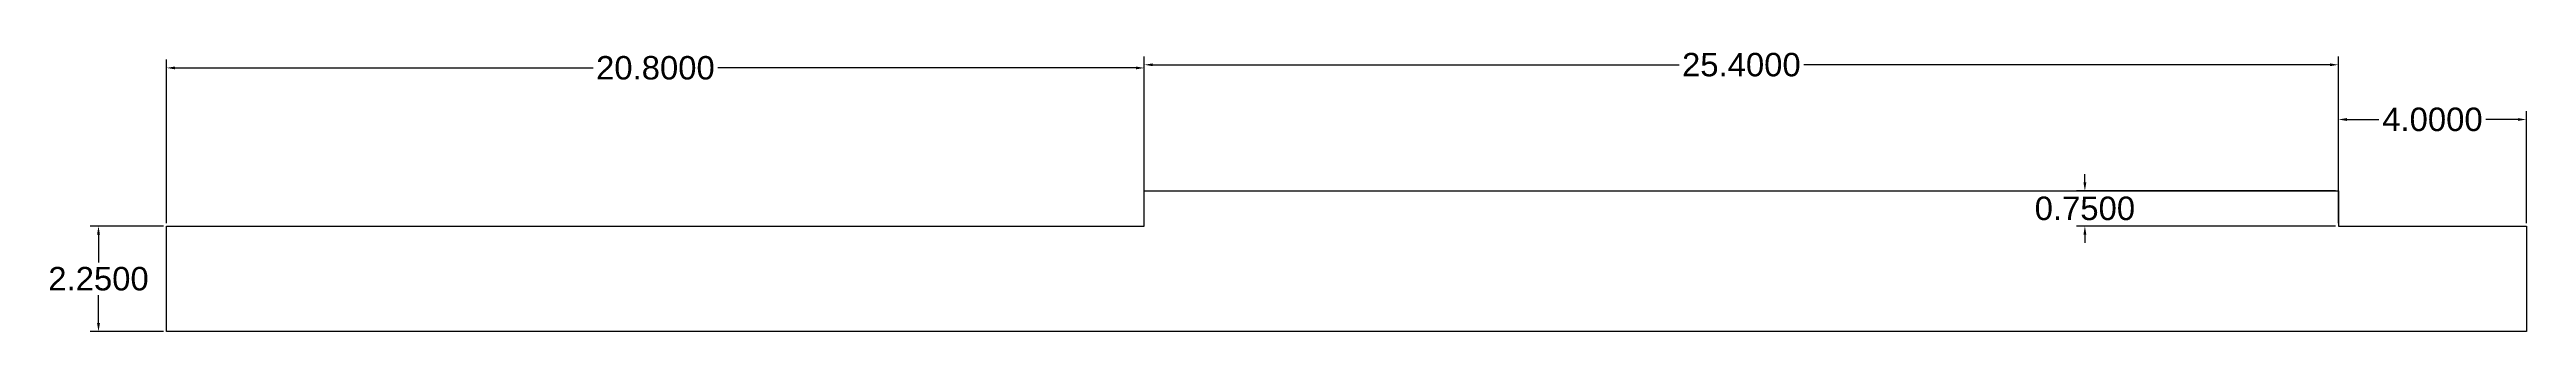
# Model space of a CAD drawing. Header units: centimetres. Extents: x 2.5 to 55.2, y 15 to 21.
import ezdxf

# ---------------------------------------------------------------- set-up
doc = ezdxf.new("R2010")
doc.units = ezdxf.units.CM
doc.layers.add('dimesiuni', color=111, linetype='Continuous', lineweight=15)
doc.layers.add('schita', color=7, linetype='Continuous')
doc.styles.get("Standard").update_dxf_attribs({"font": 'arial.ttf', "height": 0.5})
doc.dimstyles.get("Standard").update_dxf_attribs({"dimtxt": 0.18, "dimasz": 0.18, "dimexe": 0.18, "dimexo": 0.0625, "dimgap": 0.09, "dimtad": 0, "dimtih": 1, "dimtoh": 1, "dimdec": 4, "dimzin": 0, "dimdsep": 46, "dimtxsty": 'Standard', "dimcen": 0.09, "dimadec": 0, "dimazin": 0, "dimtfac": 1, "dimtdec": 4, "dimtofl": 0, "dimtmove": 0, "dimatfit": 3, "dimfxl": 1, "dimtolj": 1, "dimtzin": 0, "dimarcsym": 0})

# ---------------------------------------------------------------- blocks, each defined once
blk = doc.blocks.new('*D2')
at = {"layer": 'Defpoints', "color": 0, "transparency": 16777216}
for p in [(3.554, 17.25), (5, 17.25), (5, 15)]:
    blk.add_point(p, dxfattribs=at)
at = {"layer": 'dimesiuni', "color": 0, "lineweight": -2, "transparency": 16777216}
for p, q in [((4.938, 17.25), (3.374, 17.25)), ((3.554, 17.07), (3.554, 16.47)), ((3.554, 15.18), (3.554, 15.78)), ((4.938, 15), (3.374, 15))]:
    blk.add_line(p, q, dxfattribs=at)
at = {"layer": 'dimesiuni', "color": 0, "transparency": 16777216}
for points in [[(3.524, 17.07), (3.584, 17.07), (3.554, 17.25)], [(3.524, 15.18), (3.584, 15.18), (3.554, 15)]]:
    blk.add_solid(points, dxfattribs=at)
at = {"layer": 'dimesiuni', "color": 0, "transparency": 16777216, "insert": (3.554, 16.125), "char_height": 0.5, "attachment_point": 5}
blk.add_mtext('\\A1;2.2500', dxfattribs=at)
blk = doc.blocks.new('*D3')
at = {"layer": 'Defpoints', "color": 0, "transparency": 16777216}
for p in [(51.2, 18), (45.807, 17.25), (51.2, 17.25)]:
    blk.add_point(p, dxfattribs=at)
at = {"layer": 'dimesiuni', "color": 0, "lineweight": -2, "transparency": 16777216}
for p, q in [((51.138, 18), (45.627, 18)), ((45.807, 18.18), (45.807, 18.36)), ((51.138, 17.25), (45.627, 17.25)), ((45.807, 17.07), (45.807, 16.89))]:
    blk.add_line(p, q, dxfattribs=at)
at = {"layer": 'dimesiuni', "color": 0, "transparency": 16777216}
for points in [[(45.777, 18.18), (45.837, 18.18), (45.807, 18)], [(45.777, 17.07), (45.837, 17.07), (45.807, 17.25)]]:
    blk.add_solid(points, dxfattribs=at)
at = {"layer": 'dimesiuni', "color": 0, "transparency": 16777216, "insert": (45.807, 17.625), "char_height": 0.5, "attachment_point": 5}
blk.add_mtext('\\A1;0.7500', dxfattribs=at)
blk = doc.blocks.new('*D4')
at = {"layer": 'Defpoints', "color": 0, "transparency": 16777216}
for p in [(25.8, 20.623), (5, 17.25), (25.8, 17.25)]:
    blk.add_point(p, dxfattribs=at)
at = {"layer": 'dimesiuni', "color": 0, "lineweight": -2, "transparency": 16777216}
for p, q in [((5, 17.312), (5, 20.803)), ((5.18, 20.623), (14.074, 20.623)), ((25.62, 20.623), (16.726, 20.623)), ((25.8, 17.312), (25.8, 20.803))]:
    blk.add_line(p, q, dxfattribs=at)
at = {"layer": 'dimesiuni', "color": 0, "transparency": 16777216}
for points in [[(5.18, 20.653), (5.18, 20.593), (5, 20.623)], [(25.62, 20.653), (25.62, 20.593), (25.8, 20.623)]]:
    blk.add_solid(points, dxfattribs=at)
at = {"layer": 'dimesiuni', "color": 0, "transparency": 16777216, "insert": (15.4, 20.623), "char_height": 0.5, "attachment_point": 5}
blk.add_mtext('\\A1;20.8000', dxfattribs=at)
blk = doc.blocks.new('*D5')
at = {"layer": 'Defpoints', "color": 0, "transparency": 16777216}
for p in [(51.2, 20.69), (25.8, 18), (51.2, 18)]:
    blk.add_point(p, dxfattribs=at)
at = {"layer": 'dimesiuni', "color": 0, "lineweight": -2, "transparency": 16777216}
for p, q in [((25.8, 18.062), (25.8, 20.87)), ((25.98, 20.69), (37.174, 20.69)), ((51.02, 20.69), (39.826, 20.69)), ((51.2, 18.062), (51.2, 20.87))]:
    blk.add_line(p, q, dxfattribs=at)
at = {"layer": 'dimesiuni', "color": 0, "transparency": 16777216}
for points in [[(25.98, 20.72), (25.98, 20.66), (25.8, 20.69)], [(51.02, 20.72), (51.02, 20.66), (51.2, 20.69)]]:
    blk.add_solid(points, dxfattribs=at)
at = {"layer": 'dimesiuni', "color": 0, "transparency": 16777216, "insert": (38.5, 20.69), "char_height": 0.5, "attachment_point": 5}
blk.add_mtext('\\A1;25.4000', dxfattribs=at)
blk = doc.blocks.new('*D8')
at = {"layer": 'Defpoints', "color": 0, "transparency": 16777216}
for p in [(55.2, 19.523), (51.2, 17.25), (55.2, 17.25)]:
    blk.add_point(p, dxfattribs=at)
at = {"layer": 'dimesiuni', "color": 0, "lineweight": -2, "transparency": 16777216}
for p, q in [((51.2, 17.312), (51.2, 19.703)), ((51.38, 19.523), (52.063, 19.523)), ((55.02, 19.523), (54.337, 19.523)), ((55.2, 17.312), (55.2, 19.703))]:
    blk.add_line(p, q, dxfattribs=at)
at = {"layer": 'dimesiuni', "color": 0, "transparency": 16777216}
for points in [[(51.38, 19.553), (51.38, 19.493), (51.2, 19.523)], [(55.02, 19.553), (55.02, 19.493), (55.2, 19.523)]]:
    blk.add_solid(points, dxfattribs=at)
at = {"layer": 'dimesiuni', "color": 0, "transparency": 16777216, "insert": (53.2, 19.523), "char_height": 0.5, "attachment_point": 5}
blk.add_mtext('\\A1;4.0000', dxfattribs=at)

msp = doc.modelspace()

# ---------------------------------------------------------------- linework, layer by layer
at = {"layer": 'schita'}
for p, q in [((25.8, 17.25), (25.8, 18)), ((25.8, 18), (51.2, 18)), ((51.2, 18), (51.2, 17.25)), ((5, 15), (5, 17.25)), ((5, 17.25), (25.8, 17.25)), ((51.2, 17.25), (55.2, 17.25)), ((55.2, 17.25), (55.2, 15)), ((55.2, 15), (5, 15))]:
    msp.add_line(p, q, dxfattribs=at)

# ---------------------------------------------------------------- dimensions: what is measured, and where the dimension line sits
at = {"layer": 'dimesiuni'}
for base, p1, p2, picture, middle in [((25.8, 20.62271), (5, 17.25), (25.8, 17.25), '*D4', (15.4, 20.62271)), ((51.2, 20.68972), (25.8, 18), (51.2, 18), '*D5', (38.5, 20.68972)), ((55.2, 19.5234), (51.2, 17.25), (55.2, 17.25), '*D8', (53.2, 19.5234))]:
    dim = msp.add_linear_dim(base=base, p1=p1, p2=p2, dimstyle='Standard', dxfattribs=at)
    dim.commit()
    dim.dimension.update_dxf_attribs({"geometry": picture, "text_midpoint": middle})
for base, p1, p2, picture, middle in [((45.80678, 17.25), (51.2, 18), (51.2, 17.25), '*D3', (45.80678, 17.625)), ((3.55367, 17.25), (5, 15), (5, 17.25), '*D2', (3.55367, 16.125))]:
    dim = msp.add_linear_dim(base=base, p1=p1, p2=p2, angle=90, dimstyle='Standard', dxfattribs=at)
    dim.commit()
    dim.dimension.update_dxf_attribs({"geometry": picture, "text_midpoint": middle})

doc.saveas('drawing.dxf')
